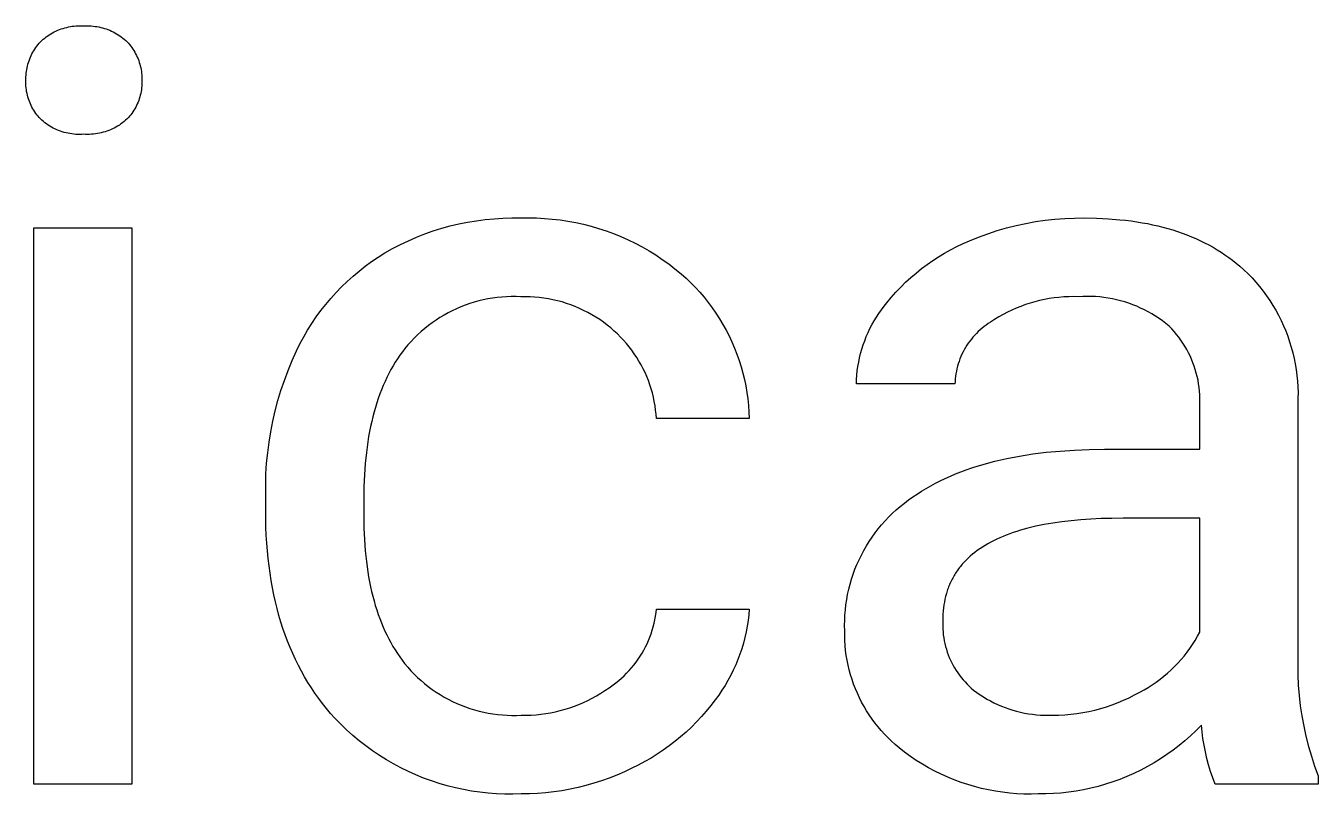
# Model space of a CAD drawing. Header units: millimetres. Extents: x -1480 to 5249, y -840 to 3860.
# Drawn here: x 3122.6 to 3188.9, y -545.5 to -506.1 of the extents above; entities that cross this region are included whole.
import ezdxf

# ---------------------------------------------------------------- set-up
doc = ezdxf.new("R2010")
doc.units = ezdxf.units.MM
doc.header["$MEASUREMENT"] = 0
doc.layers.add('Domyslna', color=7, linetype='Continuous', true_color=0x000000)

msp = doc.modelspace()

# ---------------------------------------------------------------- linework, layer by layer
at = {"layer": 'Domyslna'}
for p, q in [((3123.555, -506.68), (3123.632, -506.621)), ((3123.632, -506.621), (3123.711, -506.564)), ((3123.711, -506.564), (3123.792, -506.51)), ((3123.792, -506.51), (3123.875, -506.459)), ((3123.875, -506.459), (3123.96, -506.41)), ((3123.96, -506.41), (3124.046, -506.364)), ((3124.046, -506.364), (3124.133, -506.322)), ((3124.133, -506.322), (3124.222, -506.282)), ((3124.222, -506.282), (3124.312, -506.246)), ((3124.312, -506.246), (3124.404, -506.212)), ((3124.404, -506.212), (3124.496, -506.182)), ((3124.496, -506.182), (3124.59, -506.154)), ((3124.59, -506.154), (3124.684, -506.13)), ((3124.684, -506.13), (3124.779, -506.11)), ((3124.779, -506.11), (3124.875, -506.092)), ((3124.875, -506.092), (3124.971, -506.078)), ((3124.971, -506.078), (3125.068, -506.067)), ((3125.068, -506.067), (3125.165, -506.059)), ((3125.165, -506.059), (3125.262, -506.054)), ((3125.262, -506.054), (3125.36, -506.053)), ((3125.36, -506.053), (3125.457, -506.055)), ((3125.457, -506.055), (3125.554, -506.061)), ((3125.554, -506.061), (3125.652, -506.056)), ((3125.652, -506.056), (3125.749, -506.054)), ((3125.749, -506.054), (3125.847, -506.055)), ((3125.847, -506.055), (3125.945, -506.06)), ((3125.945, -506.06), (3126.042, -506.067)), ((3126.042, -506.067), (3126.14, -506.079)), ((3126.14, -506.079), (3126.236, -506.093)), ((3126.236, -506.093), (3126.332, -506.111)), ((3126.332, -506.111), (3126.428, -506.131)), ((3126.428, -506.131), (3126.523, -506.156)), ((3126.523, -506.156), (3126.617, -506.183)), ((3126.617, -506.183), (3126.71, -506.213)), ((3126.71, -506.213), (3126.801, -506.247)), ((3126.801, -506.247), (3126.892, -506.283)), ((3126.892, -506.283), (3126.981, -506.323)), ((3126.981, -506.323), (3127.07, -506.365)), ((3127.07, -506.365), (3127.156, -506.411)), ((3127.156, -506.411), (3127.241, -506.459)), ((3127.241, -506.459), (3127.324, -506.511)), ((3127.324, -506.511), (3127.406, -506.565)), ((3127.406, -506.565), (3127.485, -506.621)), ((3127.485, -506.621), (3127.563, -506.681)), ((3122.996, -507.329), (3123.046, -507.248)), ((3123.046, -507.248), (3123.099, -507.17)), ((3123.099, -507.17), (3123.155, -507.093)), ((3123.155, -507.093), (3123.213, -507.018)), ((3123.213, -507.018), (3123.274, -506.945)), ((3123.274, -506.945), (3123.337, -506.874)), ((3123.337, -506.874), (3123.407, -506.807)), ((3123.407, -506.807), (3123.48, -506.742)), ((3123.48, -506.742), (3123.555, -506.68)), ((3127.563, -506.681), (3127.639, -506.743)), ((3127.639, -506.743), (3127.712, -506.807)), ((3127.712, -506.807), (3127.784, -506.874)), ((3127.784, -506.874), (3127.847, -506.945)), ((3127.847, -506.945), (3127.909, -507.017)), ((3127.909, -507.017), (3127.968, -507.092)), ((3127.968, -507.092), (3128.024, -507.168)), ((3128.024, -507.168), (3128.078, -507.247)), ((3128.078, -507.247), (3128.129, -507.327)), ((3122.695, -508.023), (3122.722, -507.932)), ((3122.722, -507.932), (3122.752, -507.842)), ((3122.752, -507.842), (3122.786, -507.754)), ((3122.786, -507.754), (3122.822, -507.666)), ((3122.822, -507.666), (3122.861, -507.58)), ((3122.861, -507.58), (3122.903, -507.494)), ((3122.903, -507.494), (3122.948, -507.411)), ((3122.948, -507.411), (3122.996, -507.329)), ((3128.129, -507.327), (3128.178, -507.409)), ((3128.178, -507.409), (3128.223, -507.492)), ((3128.223, -507.492), (3128.266, -507.577)), ((3128.266, -507.577), (3128.306, -507.664)), ((3128.306, -507.664), (3128.343, -507.751)), ((3128.343, -507.751), (3128.377, -507.84)), ((3128.377, -507.84), (3128.408, -507.93)), ((3128.408, -507.93), (3128.435, -508.021)), ((3122.59, -508.678), (3122.596, -508.583)), ((3122.596, -508.583), (3122.604, -508.488)), ((3122.604, -508.488), (3122.616, -508.394)), ((3122.616, -508.394), (3122.631, -508.301)), ((3122.631, -508.301), (3122.649, -508.207)), ((3122.649, -508.207), (3122.671, -508.115)), ((3122.671, -508.115), (3122.695, -508.023)), ((3128.435, -508.021), (3128.46, -508.113)), ((3128.46, -508.113), (3128.482, -508.206)), ((3128.482, -508.206), (3128.5, -508.299)), ((3128.5, -508.299), (3128.515, -508.393)), ((3128.515, -508.393), (3128.528, -508.487)), ((3128.528, -508.487), (3128.536, -508.582)), ((3128.536, -508.582), (3128.542, -508.677)), ((3122.588, -508.773), (3122.59, -508.678)), ((3122.589, -508.867), (3122.588, -508.773)), ((3122.588, -508.961), (3122.589, -508.867)), ((3122.59, -509.055), (3122.588, -508.961)), ((3122.595, -509.149), (3122.59, -509.055)), ((3122.603, -509.242), (3122.595, -509.149)), ((3122.615, -509.335), (3122.603, -509.242)), ((3128.529, -509.243), (3128.517, -509.337)), ((3128.537, -509.15), (3128.529, -509.243)), ((3128.543, -509.056), (3128.537, -509.15)), ((3128.542, -508.677), (3128.545, -508.772)), ((3128.545, -508.961), (3128.543, -509.056)), ((3128.545, -508.772), (3128.544, -508.867)), ((3128.544, -508.867), (3128.545, -508.961)), ((3122.629, -509.428), (3122.615, -509.335)), ((3122.647, -509.52), (3122.629, -509.428)), ((3122.668, -509.612), (3122.647, -509.52)), ((3122.693, -509.702), (3122.668, -509.612)), ((3122.72, -509.792), (3122.693, -509.702)), ((3122.75, -509.881), (3122.72, -509.792)), ((3122.784, -509.969), (3122.75, -509.881)), ((3128.379, -509.883), (3128.345, -509.971)), ((3128.41, -509.794), (3128.379, -509.883)), ((3128.438, -509.704), (3128.41, -509.794)), ((3128.462, -509.613), (3128.438, -509.704)), ((3128.484, -509.522), (3128.462, -509.613)), ((3128.502, -509.429), (3128.484, -509.522)), ((3128.517, -509.337), (3128.502, -509.429)), ((3122.82, -510.055), (3122.784, -509.969)), ((3122.859, -510.14), (3122.82, -510.055)), ((3122.902, -510.224), (3122.859, -510.14)), ((3122.947, -510.307), (3122.902, -510.224)), ((3122.994, -510.387), (3122.947, -510.307)), ((3123.045, -510.466), (3122.994, -510.387)), ((3123.098, -510.544), (3123.045, -510.466)), ((3123.154, -510.619), (3123.098, -510.544)), ((3128.025, -510.545), (3127.969, -510.62)), ((3128.079, -510.468), (3128.025, -510.545)), ((3128.131, -510.389), (3128.079, -510.468)), ((3128.179, -510.309), (3128.131, -510.389)), ((3128.225, -510.226), (3128.179, -510.309)), ((3128.268, -510.143), (3128.225, -510.226)), ((3128.308, -510.057), (3128.268, -510.143)), ((3128.345, -509.971), (3128.308, -510.057)), ((3123.213, -510.692), (3123.154, -510.619)), ((3123.274, -510.764), (3123.213, -510.692)), ((3123.337, -510.833), (3123.274, -510.764)), ((3123.412, -510.901), (3123.337, -510.833)), ((3123.488, -510.966), (3123.412, -510.901)), ((3123.568, -511.029), (3123.488, -510.966)), ((3123.649, -511.088), (3123.568, -511.029)), ((3123.732, -511.145), (3123.649, -511.088)), ((3123.817, -511.199), (3123.732, -511.145)), ((3123.904, -511.25), (3123.817, -511.199)), ((3123.993, -511.298), (3123.904, -511.25)), ((3127.212, -511.25), (3127.122, -511.297)), ((3127.299, -511.199), (3127.212, -511.25)), ((3127.385, -511.145), (3127.299, -511.199)), ((3127.469, -511.088), (3127.385, -511.145)), ((3127.551, -511.028), (3127.469, -511.088)), ((3127.631, -510.966), (3127.551, -511.028)), ((3127.708, -510.901), (3127.631, -510.966)), ((3127.784, -510.833), (3127.708, -510.901)), ((3127.848, -510.764), (3127.784, -510.833)), ((3127.909, -510.693), (3127.848, -510.764)), ((3127.969, -510.62), (3127.909, -510.693)), ((3124.083, -511.343), (3123.993, -511.298)), ((3124.175, -511.385), (3124.083, -511.343)), ((3124.268, -511.424), (3124.175, -511.385)), ((3124.363, -511.459), (3124.268, -511.424)), ((3124.459, -511.491), (3124.363, -511.459)), ((3124.555, -511.52), (3124.459, -511.491)), ((3124.653, -511.545), (3124.555, -511.52)), ((3124.751, -511.567), (3124.653, -511.545)), ((3124.85, -511.585), (3124.751, -511.567)), ((3124.95, -511.601), (3124.85, -511.585)), ((3125.05, -511.612), (3124.95, -511.601)), ((3125.151, -511.621), (3125.05, -511.612)), ((3125.252, -511.625), (3125.151, -511.621)), ((3125.353, -511.627), (3125.252, -511.625)), ((3125.453, -511.624), (3125.353, -511.627)), ((3125.554, -511.619), (3125.453, -511.624)), ((3125.655, -511.624), (3125.554, -511.619)), ((3125.757, -511.626), (3125.655, -511.624)), ((3125.858, -511.625), (3125.757, -511.626)), ((3125.959, -511.62), (3125.858, -511.625)), ((3126.06, -511.612), (3125.959, -511.62)), ((3126.161, -511.6), (3126.06, -511.612)), ((3126.261, -511.585), (3126.161, -511.6)), ((3126.36, -511.566), (3126.261, -511.585)), ((3126.459, -511.544), (3126.36, -511.566)), ((3126.557, -511.518), (3126.459, -511.544)), ((3126.654, -511.49), (3126.557, -511.518)), ((3126.751, -511.458), (3126.654, -511.49)), ((3126.845, -511.422), (3126.751, -511.458)), ((3126.939, -511.384), (3126.845, -511.422)), ((3127.032, -511.342), (3126.939, -511.384)), ((3127.122, -511.297), (3127.032, -511.342)), ((3147.07, -515.922), (3147.526, -515.909)), ((3147.526, -515.909), (3147.982, -515.913)), ((3147.982, -515.913), (3148.387, -515.906)), ((3148.387, -515.906), (3148.792, -515.912)), ((3148.792, -515.912), (3149.197, -515.932)), ((3175.894, -515.936), (3176.398, -515.916)), ((3176.398, -515.916), (3176.902, -515.913)), ((3176.902, -515.913), (3177.529, -515.923)), ((3122.998, -544.964), (3122.998, -516.418)), ((3122.998, -516.418), (3128.033, -516.418)), ((3128.033, -516.418), (3128.033, -544.964)), ((3143.064, -516.732), (3143.494, -516.581)), ((3143.494, -516.581), (3143.929, -516.444)), ((3143.929, -516.444), (3144.369, -516.323)), ((3144.369, -516.323), (3144.812, -516.217)), ((3144.812, -516.217), (3145.259, -516.127)), ((3145.259, -516.127), (3145.709, -516.052)), ((3145.709, -516.052), (3146.161, -515.993)), ((3146.161, -515.993), (3146.615, -515.949)), ((3146.615, -515.949), (3147.07, -515.922)), ((3149.197, -515.932), (3149.601, -515.966)), ((3149.601, -515.966), (3150.003, -516.013)), ((3150.003, -516.013), (3150.404, -516.073)), ((3150.404, -516.073), (3150.802, -516.147)), ((3150.802, -516.147), (3151.198, -516.235)), ((3151.198, -516.235), (3151.59, -516.335)), ((3151.59, -516.335), (3151.979, -516.449)), ((3151.979, -516.449), (3152.364, -516.576)), ((3152.364, -516.576), (3152.744, -516.715)), ((3171.952, -516.72), (3172.431, -516.563)), ((3172.431, -516.563), (3172.915, -516.422)), ((3172.915, -516.422), (3173.403, -516.298)), ((3173.403, -516.298), (3173.896, -516.191)), ((3173.896, -516.191), (3174.392, -516.102)), ((3174.392, -516.102), (3174.891, -516.029)), ((3174.891, -516.029), (3175.392, -515.974)), ((3175.392, -515.974), (3175.894, -515.936)), ((3177.529, -515.923), (3178.139, -515.952)), ((3178.139, -515.952), (3178.732, -516)), ((3178.732, -516), (3179.022, -516.031)), ((3179.022, -516.031), (3179.308, -516.067)), ((3179.308, -516.067), (3179.59, -516.108)), ((3179.59, -516.108), (3179.867, -516.154)), ((3179.867, -516.154), (3180.139, -516.204)), ((3180.139, -516.204), (3180.408, -516.26)), ((3180.408, -516.26), (3180.672, -516.32)), ((3180.672, -516.32), (3180.932, -516.385)), ((3180.932, -516.385), (3181.188, -516.455)), ((3181.188, -516.455), (3181.439, -516.529)), ((3181.439, -516.529), (3181.686, -516.609)), ((3141.808, -517.273), (3142.22, -517.078)), ((3142.22, -517.078), (3142.639, -516.898)), ((3142.639, -516.898), (3143.064, -516.732)), ((3152.744, -516.715), (3153.12, -516.868)), ((3153.12, -516.868), (3153.49, -517.032)), ((3153.49, -517.032), (3153.855, -517.21)), ((3153.855, -517.21), (3154.213, -517.399)), ((3170.361, -517.378), (3170.684, -517.225)), ((3170.684, -517.225), (3171.012, -517.083)), ((3171.012, -517.083), (3171.479, -516.893)), ((3171.479, -516.893), (3171.952, -516.72)), ((3181.686, -516.609), (3181.928, -516.693)), ((3181.928, -516.693), (3182.167, -516.782)), ((3182.167, -516.782), (3182.401, -516.876)), ((3182.401, -516.876), (3182.631, -516.975)), ((3182.631, -516.975), (3182.856, -517.078)), ((3182.856, -517.078), (3183.077, -517.187)), ((3183.077, -517.187), (3183.294, -517.3)), ((3140.664, -517.921), (3141.005, -517.705)), ((3141.005, -517.705), (3141.403, -517.482)), ((3141.403, -517.482), (3141.808, -517.273)), ((3154.213, -517.399), (3154.565, -517.6)), ((3154.565, -517.6), (3154.909, -517.813)), ((3154.909, -517.813), (3155.247, -518.037)), ((3169.125, -518.095), (3169.425, -517.9)), ((3169.425, -517.9), (3169.731, -517.715)), ((3169.731, -517.715), (3170.043, -517.541)), ((3170.043, -517.541), (3170.361, -517.378)), ((3183.294, -517.3), (3183.506, -517.418)), ((3183.506, -517.418), (3183.715, -517.54)), ((3183.715, -517.54), (3183.919, -517.668)), ((3183.919, -517.668), (3184.118, -517.8)), ((3184.118, -517.8), (3184.313, -517.938)), ((3139.686, -518.636), (3140.004, -518.387)), ((3140.004, -518.387), (3140.33, -518.148)), ((3140.33, -518.148), (3140.664, -517.921)), ((3155.247, -518.037), (3155.576, -518.273)), ((3155.576, -518.273), (3155.898, -518.52)), ((3155.898, -518.52), (3156.211, -518.777)), ((3168.268, -518.737), (3168.546, -518.513)), ((3168.546, -518.513), (3168.832, -518.299)), ((3168.832, -518.299), (3169.125, -518.095)), ((3184.313, -517.938), (3184.504, -518.08)), ((3184.504, -518.08), (3184.691, -518.226)), ((3184.691, -518.226), (3184.874, -518.378)), ((3184.874, -518.378), (3185.092, -518.576)), ((3138.788, -519.448), (3139.078, -519.167)), ((3139.078, -519.167), (3139.378, -518.897)), ((3139.378, -518.897), (3139.686, -518.636)), ((3156.211, -518.777), (3156.464, -519.002)), ((3156.464, -519.002), (3156.709, -519.236)), ((3156.709, -519.236), (3156.945, -519.477)), ((3167.479, -519.463), (3167.734, -519.212)), ((3167.734, -519.212), (3167.997, -518.97)), ((3167.997, -518.97), (3168.268, -518.737)), ((3185.092, -518.576), (3185.304, -518.781)), ((3185.304, -518.781), (3185.508, -518.992)), ((3185.508, -518.992), (3185.706, -519.211)), ((3185.706, -519.211), (3185.896, -519.436)), ((3138.237, -520.039), (3138.507, -519.739)), ((3138.507, -519.739), (3138.788, -519.448)), ((3156.945, -519.477), (3157.174, -519.727)), ((3157.174, -519.727), (3157.394, -519.984)), ((3166.996, -519.99), (3167.233, -519.722)), ((3167.233, -519.722), (3167.479, -519.463)), ((3185.896, -519.436), (3186.078, -519.668)), ((3186.078, -519.668), (3186.252, -519.905)), ((3137.728, -520.666), (3137.977, -520.348)), ((3137.977, -520.348), (3138.237, -520.039)), ((3144.912, -520.474), (3144.69, -520.569)), ((3145.137, -520.387), (3144.912, -520.474)), ((3145.365, -520.307), (3145.137, -520.387)), ((3145.595, -520.235), (3145.365, -520.307)), ((3145.828, -520.171), (3145.595, -520.235)), ((3146.063, -520.115), (3145.828, -520.171)), ((3146.299, -520.067), (3146.063, -520.115)), ((3146.537, -520.026), (3146.299, -520.067)), ((3146.777, -519.994), (3146.537, -520.026)), ((3147.017, -519.97), (3146.777, -519.994)), ((3147.258, -519.954), (3147.017, -519.97)), ((3147.499, -519.946), (3147.258, -519.954)), ((3147.74, -519.947), (3147.499, -519.946)), ((3147.982, -519.955), (3147.74, -519.947)), ((3148.22, -519.952), (3147.982, -519.955)), ((3148.458, -519.958), (3148.22, -519.952)), ((3148.696, -519.972), (3148.458, -519.958)), ((3148.933, -519.993), (3148.696, -519.972)), ((3149.169, -520.024), (3148.933, -519.993)), ((3149.404, -520.062), (3149.169, -520.024)), ((3149.638, -520.108), (3149.404, -520.062)), ((3149.87, -520.163), (3149.638, -520.108)), ((3150.1, -520.225), (3149.87, -520.163)), ((3150.327, -520.295), (3150.1, -520.225)), ((3150.552, -520.373), (3150.327, -520.295)), ((3150.774, -520.459), (3150.552, -520.373)), ((3150.993, -520.553), (3150.774, -520.459)), ((3151.209, -520.654), (3150.993, -520.553)), ((3157.394, -519.984), (3157.606, -520.248)), ((3157.606, -520.248), (3157.808, -520.52)), ((3157.808, -520.52), (3158.001, -520.798)), ((3166.489, -520.622), (3166.625, -520.441)), ((3166.625, -520.441), (3166.768, -520.265)), ((3166.768, -520.265), (3166.996, -519.99)), ((3173.411, -520.542), (3173.181, -520.644)), ((3173.644, -520.448), (3173.411, -520.542)), ((3173.881, -520.362), (3173.644, -520.448)), ((3174.12, -520.284), (3173.881, -520.362)), ((3174.362, -520.214), (3174.12, -520.284)), ((3174.606, -520.152), (3174.362, -520.214)), ((3174.852, -520.099), (3174.606, -520.152)), ((3175.099, -520.053), (3174.852, -520.099)), ((3175.348, -520.016), (3175.099, -520.053)), ((3175.598, -519.987), (3175.348, -520.016)), ((3175.849, -519.966), (3175.598, -519.987)), ((3176.1, -519.954), (3175.849, -519.966)), ((3176.352, -519.95), (3176.1, -519.954)), ((3176.603, -519.955), (3176.352, -519.95)), ((3176.821, -519.943), (3176.603, -519.955)), ((3177.039, -519.938), (3176.821, -519.943)), ((3177.257, -519.94), (3177.039, -519.938)), ((3177.475, -519.95), (3177.257, -519.94)), ((3177.693, -519.967), (3177.475, -519.95)), ((3177.909, -519.992), (3177.693, -519.967)), ((3178.125, -520.024), (3177.909, -519.992)), ((3178.34, -520.063), (3178.125, -520.024)), ((3178.553, -520.109), (3178.34, -520.063)), ((3178.764, -520.163), (3178.553, -520.109)), ((3178.974, -520.223), (3178.764, -520.163)), ((3179.181, -520.291), (3178.974, -520.223)), ((3179.386, -520.365), (3179.181, -520.291)), ((3179.589, -520.447), (3179.386, -520.365)), ((3179.788, -520.535), (3179.589, -520.447)), ((3179.984, -520.63), (3179.788, -520.535)), ((3186.252, -519.905), (3186.419, -520.148)), ((3186.419, -520.148), (3186.577, -520.397)), ((3186.577, -520.397), (3186.727, -520.65)), ((3137.263, -521.327), (3137.49, -520.993)), ((3137.49, -520.993), (3137.728, -520.666)), ((3143.635, -521.153), (3143.437, -521.291)), ((3143.838, -521.022), (3143.635, -521.153)), ((3144.045, -520.898), (3143.838, -521.022)), ((3144.256, -520.781), (3144.045, -520.898)), ((3144.471, -520.672), (3144.256, -520.781)), ((3144.69, -520.569), (3144.471, -520.672)), ((3151.421, -520.762), (3151.209, -520.654)), ((3151.629, -520.878), (3151.421, -520.762)), ((3151.834, -521), (3151.629, -520.878)), ((3152.033, -521.13), (3151.834, -521)), ((3152.228, -521.267), (3152.033, -521.13)), ((3158.001, -520.798), (3158.185, -521.082)), ((3158.185, -521.082), (3158.359, -521.372)), ((3166.006, -521.389), (3166.117, -521.192)), ((3166.117, -521.192), (3166.234, -520.998)), ((3166.234, -520.998), (3166.358, -520.808)), ((3166.358, -520.808), (3166.489, -520.622)), ((3172.297, -521.125), (3172.087, -521.263)), ((3172.512, -520.994), (3172.297, -521.125)), ((3172.731, -520.87), (3172.512, -520.994)), ((3172.954, -520.753), (3172.731, -520.87)), ((3173.181, -520.644), (3172.954, -520.753)), ((3180.177, -520.731), (3179.984, -520.63)), ((3180.367, -520.839), (3180.177, -520.731)), ((3180.553, -520.953), (3180.367, -520.839)), ((3180.735, -521.074), (3180.553, -520.953)), ((3180.912, -521.2), (3180.735, -521.074)), ((3181.086, -521.333), (3180.912, -521.2)), ((3186.727, -520.65), (3186.868, -520.909)), ((3186.868, -520.909), (3187, -521.172)), ((3187, -521.172), (3187.123, -521.44)), ((3136.845, -522.018), (3137.048, -521.669)), ((3137.048, -521.669), (3137.263, -521.327)), ((3142.871, -521.743), (3142.693, -521.906)), ((3143.055, -521.586), (3142.871, -521.743)), ((3143.243, -521.435), (3143.055, -521.586)), ((3143.437, -521.291), (3143.243, -521.435)), ((3152.419, -521.41), (3152.228, -521.267)), ((3152.604, -521.559), (3152.419, -521.41)), ((3152.784, -521.715), (3152.604, -521.559)), ((3152.947, -521.867), (3152.784, -521.715)), ((3153.105, -522.024), (3152.947, -521.867)), ((3158.359, -521.372), (3158.523, -521.668)), ((3158.523, -521.668), (3158.678, -521.969)), ((3165.714, -522.004), (3165.805, -521.796)), ((3165.805, -521.796), (3165.902, -521.591)), ((3165.902, -521.591), (3166.006, -521.389)), ((3171.368, -521.834), (3171.277, -521.929)), ((3171.462, -521.742), (3171.368, -521.834)), ((3171.559, -521.653), (3171.462, -521.742)), ((3171.659, -521.568), (3171.559, -521.653)), ((3171.762, -521.487), (3171.659, -521.568)), ((3171.868, -521.408), (3171.762, -521.487)), ((3171.976, -521.334), (3171.868, -521.408)), ((3172.087, -521.263), (3171.976, -521.334)), ((3181.254, -521.471), (3181.086, -521.333)), ((3181.385, -521.605), (3181.254, -521.471)), ((3181.51, -521.744), (3181.385, -521.605)), ((3181.631, -521.888), (3181.51, -521.744)), ((3181.747, -522.035), (3181.631, -521.888)), ((3187.123, -521.44), (3187.238, -521.711)), ((3187.238, -521.711), (3187.343, -521.986)), ((3136.475, -522.736), (3136.654, -522.374)), ((3136.654, -522.374), (3136.845, -522.018)), ((3142.194, -522.43), (3142.039, -522.615)), ((3142.354, -522.25), (3142.194, -522.43)), ((3142.521, -522.075), (3142.354, -522.25)), ((3142.693, -521.906), (3142.521, -522.075)), ((3153.258, -522.186), (3153.105, -522.024)), ((3153.405, -522.353), (3153.258, -522.186)), ((3153.546, -522.525), (3153.405, -522.353)), ((3153.681, -522.702), (3153.546, -522.525)), ((3158.678, -521.969), (3158.822, -522.275)), ((3158.822, -522.275), (3158.955, -522.586)), ((3165.486, -522.644), (3165.555, -522.428)), ((3165.555, -522.428), (3165.631, -522.215)), ((3165.631, -522.215), (3165.714, -522.004)), ((3170.875, -522.447), (3170.806, -522.559)), ((3170.948, -522.338), (3170.875, -522.447)), ((3171.025, -522.231), (3170.948, -522.338)), ((3171.106, -522.128), (3171.025, -522.231)), ((3171.19, -522.027), (3171.106, -522.128)), ((3171.277, -521.929), (3171.19, -522.027)), ((3181.857, -522.186), (3181.747, -522.035)), ((3181.963, -522.342), (3181.857, -522.186)), ((3182.062, -522.5), (3181.963, -522.342)), ((3182.156, -522.662), (3182.062, -522.5)), ((3187.343, -521.986), (3187.439, -522.265)), ((3187.439, -522.265), (3187.525, -522.546)), ((3187.525, -522.546), (3187.602, -522.831)), ((3136.251, -523.233), (3136.475, -522.736)), ((3141.662, -523.135), (3141.545, -523.318)), ((3141.784, -522.957), (3141.662, -523.135)), ((3141.909, -522.784), (3141.784, -522.957)), ((3142.039, -522.615), (3141.909, -522.784)), ((3153.81, -522.883), (3153.681, -522.702)), ((3153.933, -523.069), (3153.81, -522.883)), ((3154.049, -523.258), (3153.933, -523.069)), ((3158.955, -522.586), (3159.078, -522.902)), ((3159.078, -522.902), (3159.191, -523.221)), ((3165.324, -523.305), (3165.371, -523.083)), ((3165.371, -523.083), (3165.425, -522.863)), ((3165.425, -522.863), (3165.486, -522.644)), ((3170.518, -523.148), (3170.473, -523.272)), ((3170.568, -523.027), (3170.518, -523.148)), ((3170.621, -522.907), (3170.568, -523.027)), ((3170.679, -522.789), (3170.621, -522.907)), ((3170.74, -522.672), (3170.679, -522.789)), ((3170.806, -522.559), (3170.74, -522.672)), ((3182.245, -522.828), (3182.156, -522.662)), ((3182.327, -522.996), (3182.245, -522.828)), ((3182.404, -523.167), (3182.327, -522.996)), ((3182.475, -523.34), (3182.404, -523.167)), ((3187.602, -522.831), (3187.669, -523.117)), ((3187.669, -523.117), (3187.727, -523.406)), ((3135.853, -524.249), (3136.043, -523.738)), ((3136.043, -523.738), (3136.251, -523.233)), ((3141.322, -523.697), (3141.217, -523.893)), ((3141.432, -523.505), (3141.322, -523.697)), ((3141.545, -523.318), (3141.432, -523.505)), ((3154.159, -523.452), (3154.049, -523.258)), ((3154.262, -523.649), (3154.159, -523.452)), ((3154.359, -523.849), (3154.262, -523.649)), ((3154.448, -524.053), (3154.359, -523.849)), ((3159.191, -523.221), (3159.293, -523.544)), ((3159.293, -523.544), (3159.384, -523.87)), ((3159.384, -523.87), (3159.463, -524.199)), ((3165.23, -523.978), (3165.253, -523.753)), ((3165.253, -523.753), (3165.285, -523.528)), ((3165.285, -523.528), (3165.324, -523.305)), ((3170.336, -523.779), (3170.313, -523.908)), ((3170.364, -523.65), (3170.336, -523.779)), ((3170.396, -523.523), (3170.364, -523.65)), ((3170.433, -523.397), (3170.396, -523.523)), ((3170.473, -523.272), (3170.433, -523.397)), ((3182.539, -523.516), (3182.475, -523.34)), ((3182.598, -523.694), (3182.539, -523.516)), ((3182.65, -523.874), (3182.598, -523.694)), ((3182.696, -524.056), (3182.65, -523.874)), ((3187.727, -523.406), (3187.775, -523.697)), ((3187.775, -523.697), (3187.813, -523.989)), ((3135.679, -524.765), (3135.853, -524.249)), ((3140.927, -524.51), (3140.839, -524.725)), ((3141.02, -524.3), (3140.927, -524.51)), ((3141.117, -524.094), (3141.02, -524.3)), ((3141.217, -523.893), (3141.117, -524.094)), ((3154.531, -524.26), (3154.448, -524.053)), ((3154.606, -524.469), (3154.531, -524.26)), ((3154.675, -524.681), (3154.606, -524.469)), ((3159.463, -524.199), (3159.532, -524.53)), ((3159.532, -524.53), (3159.59, -524.864)), ((3165.205, -524.431), (3165.213, -524.204)), ((3170.264, -524.431), (3165.205, -524.431)), ((3165.213, -524.204), (3165.23, -523.978)), ((3170.27, -524.3), (3170.264, -524.431)), ((3170.28, -524.169), (3170.27, -524.3)), ((3170.294, -524.038), (3170.28, -524.169)), ((3170.313, -523.908), (3170.294, -524.038)), ((3182.736, -524.239), (3182.696, -524.056)), ((3182.769, -524.424), (3182.736, -524.239)), ((3182.796, -524.609), (3182.769, -524.424)), ((3187.813, -523.989), (3187.842, -524.282)), ((3187.842, -524.282), (3187.86, -524.576)), ((3135.522, -525.288), (3135.679, -524.765)), ((3140.674, -525.169), (3140.598, -525.398)), ((3140.754, -524.945), (3140.674, -525.169)), ((3140.839, -524.725), (3140.754, -524.945)), ((3154.736, -524.895), (3154.675, -524.681)), ((3154.789, -525.111), (3154.736, -524.895)), ((3154.836, -525.329), (3154.789, -525.111)), ((3159.59, -524.864), (3159.636, -525.199)), ((3159.636, -525.199), (3159.671, -525.535)), ((3182.816, -524.795), (3182.796, -524.609)), ((3182.83, -524.982), (3182.816, -524.795)), ((3182.837, -525.169), (3182.83, -524.982)), ((3182.838, -525.357), (3182.837, -525.169)), ((3187.86, -524.576), (3187.869, -524.871)), ((3187.869, -524.871), (3187.867, -525.165)), ((3187.867, -525.165), (3187.867, -538.294)), ((3135.259, -526.346), (3135.382, -525.815)), ((3135.382, -525.815), (3135.522, -525.288)), ((3140.525, -525.632), (3140.457, -525.87)), ((3140.598, -525.398), (3140.525, -525.632)), ((3154.875, -525.548), (3154.836, -525.329)), ((3154.906, -525.768), (3154.875, -525.548)), ((3154.93, -525.989), (3154.906, -525.768)), ((3159.671, -525.535), (3159.695, -525.873)), ((3182.832, -525.544), (3182.838, -525.357)), ((3182.832, -527.786), (3182.832, -525.544)), ((3135.154, -526.882), (3135.259, -526.346)), ((3140.334, -526.36), (3140.278, -526.612)), ((3140.394, -526.113), (3140.334, -526.36)), ((3140.457, -525.87), (3140.394, -526.113)), ((3154.946, -526.211), (3154.93, -525.989)), ((3159.707, -526.211), (3154.946, -526.211)), ((3159.695, -525.873), (3159.707, -526.211)), ((3135.067, -527.42), (3135.154, -526.882)), ((3140.179, -527.13), (3140.136, -527.397)), ((3140.227, -526.869), (3140.179, -527.13)), ((3140.278, -526.612), (3140.227, -526.869)), ((3134.997, -527.961), (3135.067, -527.42)), ((3140.136, -527.397), (3140.062, -527.943)), ((3175.659, -527.872), (3176.395, -527.824)), ((3176.395, -527.824), (3177.154, -527.796)), ((3177.154, -527.796), (3177.936, -527.786)), ((3177.936, -527.786), (3182.832, -527.786)), ((3134.91, -529.048), (3134.945, -528.504)), ((3134.945, -528.504), (3134.997, -527.961)), ((3140.004, -528.507), (3139.963, -529.09)), ((3140.062, -527.943), (3140.004, -528.507)), ((3171.704, -528.56), (3172.003, -528.476)), ((3172.003, -528.476), (3172.308, -528.397)), ((3172.308, -528.397), (3172.618, -528.323)), ((3172.618, -528.323), (3172.934, -528.254)), ((3172.934, -528.254), (3173.581, -528.13)), ((3173.581, -528.13), (3174.252, -528.025)), ((3174.252, -528.025), (3174.944, -527.939)), ((3174.944, -527.939), (3175.659, -527.872)), ((3134.894, -529.593), (3134.91, -529.048)), ((3139.963, -529.09), (3139.939, -529.692)), ((3169.767, -529.279), (3170.027, -529.162)), ((3170.027, -529.162), (3170.293, -529.049)), ((3170.293, -529.049), (3170.564, -528.942)), ((3170.564, -528.942), (3170.841, -528.839)), ((3170.841, -528.839), (3171.123, -528.741)), ((3171.123, -528.741), (3171.411, -528.648)), ((3171.411, -528.648), (3171.704, -528.56)), ((3134.895, -530.139), (3134.894, -529.593)), ((3139.939, -529.692), (3139.93, -530.312)), ((3168.55, -529.935), (3168.783, -529.794)), ((3168.783, -529.794), (3169.02, -529.658)), ((3169.02, -529.658), (3169.264, -529.527)), ((3169.264, -529.527), (3169.513, -529.4)), ((3169.513, -529.4), (3169.767, -529.279)), ((3134.895, -530.956), (3134.895, -530.139)), ((3139.93, -530.312), (3139.93, -531.228)), ((3167.667, -530.545), (3167.882, -530.385)), ((3167.882, -530.385), (3168.102, -530.231)), ((3168.102, -530.231), (3168.323, -530.081)), ((3168.323, -530.081), (3168.55, -529.935)), ((3134.909, -531.787), (3134.895, -530.956)), ((3166.866, -531.257), (3167.057, -531.069)), ((3167.057, -531.069), (3167.254, -530.888)), ((3167.254, -530.888), (3167.458, -530.713)), ((3167.458, -530.713), (3167.667, -530.545)), ((3134.926, -532.195), (3134.909, -531.787)), ((3139.93, -531.228), (3139.938, -531.832)), ((3139.938, -531.832), (3139.963, -532.418)), ((3166.332, -531.859), (3166.503, -531.653)), ((3166.503, -531.653), (3166.681, -531.452)), ((3166.681, -531.452), (3166.866, -531.257)), ((3174.011, -531.834), (3173.814, -531.887)), ((3174.417, -531.737), (3174.011, -531.834)), ((3174.842, -531.65), (3174.417, -531.737)), ((3175.284, -531.573), (3174.842, -531.65)), ((3175.745, -531.507), (3175.284, -531.573)), ((3176.224, -531.451), (3175.745, -531.507)), ((3176.72, -531.405), (3176.224, -531.451)), ((3177.235, -531.369), (3176.72, -531.405)), ((3177.768, -531.343), (3177.235, -531.369)), ((3178.319, -531.328), (3177.768, -531.343)), ((3178.888, -531.323), (3178.319, -531.328)), ((3182.832, -531.323), (3178.888, -531.323)), ((3182.832, -537.165), (3182.832, -531.323)), ((3134.951, -532.597), (3134.926, -532.195)), ((3139.963, -532.418), (3140.004, -532.987)), ((3165.862, -532.512), (3166.011, -532.289)), ((3166.011, -532.289), (3166.168, -532.072)), ((3166.168, -532.072), (3166.332, -531.859)), ((3172.249, -532.474), (3172.098, -532.552)), ((3172.405, -532.398), (3172.249, -532.474)), ((3172.565, -532.325), (3172.405, -532.398)), ((3172.73, -532.255), (3172.565, -532.325)), ((3172.9, -532.187), (3172.73, -532.255)), ((3173.074, -532.122), (3172.9, -532.187)), ((3173.252, -532.059), (3173.074, -532.122)), ((3173.435, -531.999), (3173.252, -532.059)), ((3173.622, -531.942), (3173.435, -531.999)), ((3173.814, -531.887), (3173.622, -531.942)), ((3134.982, -532.993), (3134.951, -532.597)), ((3135.02, -533.384), (3134.982, -532.993)), ((3140.004, -532.987), (3140.061, -533.538)), ((3165.461, -533.21), (3165.587, -532.973)), ((3165.587, -532.973), (3165.721, -532.74)), ((3165.721, -532.74), (3165.862, -532.512)), ((3171.285, -533.073), (3171.165, -533.169)), ((3171.409, -532.98), (3171.285, -533.073)), ((3171.538, -532.889), (3171.409, -532.98)), ((3171.671, -532.801), (3171.538, -532.889)), ((3171.809, -532.715), (3171.671, -532.801)), ((3171.951, -532.632), (3171.809, -532.715)), ((3172.098, -532.552), (3171.951, -532.632)), ((3135.065, -533.769), (3135.02, -533.384)), ((3135.117, -534.148), (3135.065, -533.769)), ((3140.061, -533.538), (3140.135, -534.072)), ((3165.134, -533.944), (3165.235, -533.696)), ((3165.235, -533.696), (3165.344, -533.451)), ((3165.344, -533.451), (3165.461, -533.21)), ((3170.542, -533.799), (3170.498, -533.855)), ((3170.588, -533.743), (3170.542, -533.799)), ((3170.635, -533.687), (3170.588, -533.743)), ((3170.732, -533.579), (3170.635, -533.687)), ((3170.834, -533.472), (3170.732, -533.579)), ((3170.94, -533.369), (3170.834, -533.472)), ((3171.05, -533.268), (3170.94, -533.369)), ((3171.165, -533.169), (3171.05, -533.268)), ((3135.176, -534.522), (3135.117, -534.148)), ((3140.135, -534.072), (3140.178, -534.332)), ((3140.178, -534.332), (3140.225, -534.588)), ((3164.882, -534.708), (3164.957, -534.451)), ((3164.957, -534.451), (3165.041, -534.196)), ((3165.041, -534.196), (3165.134, -533.944)), ((3170.114, -534.456), (3170.082, -534.52)), ((3170.147, -534.393), (3170.114, -534.456)), ((3170.182, -534.331), (3170.147, -534.393)), ((3170.217, -534.269), (3170.182, -534.331)), ((3170.254, -534.208), (3170.217, -534.269)), ((3170.292, -534.148), (3170.254, -534.208)), ((3170.331, -534.088), (3170.292, -534.148)), ((3170.371, -534.029), (3170.331, -534.088)), ((3170.412, -533.97), (3170.371, -534.029)), ((3170.454, -533.912), (3170.412, -533.97)), ((3170.498, -533.855), (3170.454, -533.912)), ((3135.242, -534.89), (3135.176, -534.522)), ((3135.315, -535.253), (3135.242, -534.89)), ((3140.225, -534.588), (3140.276, -534.839)), ((3140.276, -534.839), (3140.331, -535.086)), ((3140.331, -535.086), (3140.391, -535.329)), ((3164.758, -535.23), (3164.816, -534.968)), ((3164.816, -534.968), (3164.882, -534.708)), ((3169.865, -535.052), (3169.822, -535.191)), ((3169.888, -534.983), (3169.865, -535.052)), ((3169.912, -534.915), (3169.888, -534.983)), ((3169.938, -534.847), (3169.912, -534.915)), ((3169.964, -534.781), (3169.938, -534.847)), ((3169.992, -534.714), (3169.964, -534.781)), ((3170.021, -534.649), (3169.992, -534.714)), ((3170.051, -534.584), (3170.021, -534.649)), ((3170.082, -534.52), (3170.051, -534.584)), ((3135.394, -535.61), (3135.315, -535.253)), ((3135.481, -535.962), (3135.394, -535.61)), ((3140.391, -535.329), (3140.454, -535.567)), ((3140.454, -535.567), (3140.521, -535.801)), ((3140.521, -535.801), (3140.593, -536.03)), ((3164.639, -536.026), (3164.67, -535.759)), ((3164.67, -535.759), (3164.71, -535.494)), ((3164.71, -535.494), (3164.758, -535.23)), ((3169.695, -535.774), (3169.675, -535.926)), ((3169.72, -535.625), (3169.695, -535.774)), ((3169.75, -535.478), (3169.72, -535.625)), ((3169.784, -535.333), (3169.75, -535.478)), ((3169.822, -535.191), (3169.784, -535.333)), ((3135.575, -536.308), (3135.481, -535.962)), ((3135.675, -536.649), (3135.575, -536.308)), ((3140.593, -536.03), (3140.669, -536.255)), ((3140.669, -536.255), (3140.748, -536.476)), ((3140.748, -536.476), (3140.832, -536.692)), ((3154.866, -536.533), (3154.899, -536.351)), ((3154.899, -536.351), (3154.926, -536.168)), ((3154.926, -536.168), (3154.946, -535.984)), ((3154.946, -535.984), (3159.707, -535.984)), ((3159.683, -536.28), (3159.648, -536.574)), ((3159.707, -535.984), (3159.683, -536.28)), ((3164.605, -536.561), (3164.618, -536.293)), ((3164.618, -536.293), (3164.639, -536.026)), ((3169.641, -536.398), (3169.639, -536.561)), ((3169.648, -536.238), (3169.641, -536.398)), ((3169.659, -536.081), (3169.648, -536.238)), ((3169.675, -535.926), (3169.659, -536.081)), ((3135.783, -536.984), (3135.675, -536.649)), ((3135.897, -537.313), (3135.783, -536.984)), ((3140.832, -536.692), (3140.92, -536.904)), ((3140.92, -536.904), (3141.012, -537.111)), ((3141.012, -537.111), (3141.108, -537.314)), ((3154.673, -537.246), (3154.731, -537.071)), ((3154.731, -537.071), (3154.782, -536.893)), ((3154.782, -536.893), (3154.827, -536.714)), ((3154.827, -536.714), (3154.866, -536.533)), ((3159.603, -536.867), (3159.548, -537.158)), ((3159.648, -536.574), (3159.603, -536.867)), ((3164.602, -536.829), (3164.605, -536.561)), ((3164.608, -537.098), (3164.602, -536.829)), ((3164.607, -537.351), (3164.608, -537.098)), ((3169.639, -536.561), (3169.634, -536.711)), ((3169.634, -536.711), (3169.635, -536.861)), ((3169.635, -536.861), (3169.64, -537.011)), ((3169.64, -537.011), (3169.651, -537.161)), ((3136.019, -537.637), (3135.897, -537.313)), ((3136.147, -537.955), (3136.019, -537.637)), ((3141.108, -537.314), (3141.209, -537.512)), ((3141.209, -537.512), (3141.313, -537.707)), ((3141.313, -537.707), (3141.421, -537.896)), ((3154.385, -537.926), (3154.466, -537.76)), ((3154.466, -537.76), (3154.541, -537.591)), ((3154.541, -537.591), (3154.61, -537.42)), ((3154.61, -537.42), (3154.673, -537.246)), ((3159.409, -537.734), (3159.324, -538.018)), ((3159.484, -537.447), (3159.409, -537.734)), ((3159.548, -537.158), (3159.484, -537.447)), ((3164.615, -537.605), (3164.607, -537.351)), ((3164.631, -537.858), (3164.615, -537.605)), ((3169.651, -537.161), (3169.667, -537.31)), ((3169.667, -537.31), (3169.688, -537.459)), ((3169.688, -537.459), (3169.714, -537.607)), ((3169.714, -537.607), (3169.745, -537.754)), ((3169.745, -537.754), (3169.781, -537.899)), ((3182.321, -538.002), (3182.459, -537.799)), ((3182.459, -537.799), (3182.59, -537.592)), ((3182.59, -537.592), (3182.715, -537.38)), ((3182.715, -537.38), (3182.832, -537.165)), ((3136.282, -538.267), (3136.147, -537.955)), ((3136.425, -538.574), (3136.282, -538.267)), ((3141.421, -537.896), (3141.534, -538.082)), ((3141.534, -538.082), (3141.651, -538.263)), ((3141.651, -538.263), (3141.771, -538.439)), ((3141.771, -538.439), (3141.896, -538.611)), ((3154.007, -538.561), (3154.109, -538.407)), ((3154.109, -538.407), (3154.207, -538.25)), ((3154.207, -538.25), (3154.299, -538.09)), ((3154.299, -538.09), (3154.385, -537.926)), ((3159.23, -538.298), (3159.126, -538.576)), ((3159.324, -538.018), (3159.23, -538.298)), ((3164.656, -538.111), (3164.631, -537.858)), ((3164.689, -538.362), (3164.656, -538.111)), ((3164.731, -538.613), (3164.689, -538.362)), ((3169.781, -537.899), (3169.822, -538.044)), ((3169.822, -538.044), (3169.868, -538.187)), ((3169.868, -538.187), (3169.919, -538.328)), ((3169.919, -538.328), (3169.975, -538.467)), ((3181.866, -538.58), (3182.024, -538.393)), ((3182.024, -538.393), (3182.175, -538.2)), ((3182.175, -538.2), (3182.321, -538.002)), ((3187.867, -538.294), (3187.855, -538.825)), ((3136.574, -538.876), (3136.425, -538.574)), ((3136.73, -539.172), (3136.574, -538.876)), ((3141.896, -538.611), (3142.025, -538.779)), ((3142.025, -538.779), (3142.181, -538.965)), ((3142.181, -538.965), (3142.343, -539.145)), ((3153.545, -539.138), (3153.668, -539)), ((3153.668, -539), (3153.786, -538.857)), ((3153.786, -538.857), (3153.899, -538.711)), ((3153.899, -538.711), (3154.007, -538.561)), ((3158.89, -539.119), (3158.758, -539.384)), ((3159.013, -538.849), (3158.89, -539.119)), ((3159.126, -538.576), (3159.013, -538.849)), ((3164.781, -538.862), (3164.731, -538.613)), ((3164.84, -539.109), (3164.781, -538.862)), ((3164.907, -539.353), (3164.84, -539.109)), ((3169.975, -538.467), (3170.036, -538.605)), ((3170.036, -538.605), (3170.101, -538.74)), ((3170.101, -538.74), (3170.171, -538.873)), ((3170.171, -538.873), (3170.245, -539.003)), ((3170.245, -539.003), (3170.324, -539.131)), ((3181.173, -539.275), (3181.354, -539.11)), ((3181.354, -539.11), (3181.531, -538.939)), ((3181.531, -538.939), (3181.701, -538.763)), ((3181.701, -538.763), (3181.866, -538.58)), ((3187.855, -538.825), (3187.861, -539.356)), ((3136.893, -539.462), (3136.73, -539.172)), ((3137.063, -539.747), (3136.893, -539.462)), ((3137.24, -540.026), (3137.063, -539.747)), ((3142.343, -539.145), (3142.511, -539.32)), ((3142.511, -539.32), (3142.685, -539.49)), ((3142.685, -539.49), (3142.865, -539.653)), ((3142.865, -539.653), (3143.05, -539.81)), ((3152.717, -539.872), (3152.865, -539.762)), ((3152.865, -539.762), (3153.009, -539.647)), ((3153.009, -539.647), (3153.15, -539.527)), ((3153.15, -539.527), (3153.286, -539.402)), ((3153.286, -539.402), (3153.418, -539.272)), ((3153.418, -539.272), (3153.545, -539.138)), ((3158.617, -539.645), (3158.467, -539.901)), ((3158.758, -539.384), (3158.617, -539.645)), ((3164.982, -539.596), (3164.907, -539.353)), ((3165.065, -539.836), (3164.982, -539.596)), ((3170.324, -539.131), (3170.407, -539.256)), ((3170.407, -539.256), (3170.495, -539.378)), ((3170.495, -539.378), (3170.586, -539.497)), ((3170.586, -539.497), (3170.682, -539.613)), ((3170.682, -539.613), (3170.782, -539.725)), ((3170.782, -539.725), (3170.885, -539.834)), ((3180.392, -539.869), (3180.595, -539.731)), ((3180.595, -539.731), (3180.792, -539.585)), ((3180.792, -539.585), (3180.985, -539.433)), ((3180.985, -539.433), (3181.173, -539.275)), ((3187.861, -539.356), (3187.884, -539.887)), ((3137.423, -540.299), (3137.24, -540.026)), ((3137.614, -540.567), (3137.423, -540.299)), ((3143.05, -539.81), (3143.24, -539.961)), ((3143.24, -539.961), (3143.435, -540.105)), ((3143.435, -540.105), (3143.635, -540.242)), ((3143.635, -540.242), (3143.84, -540.373)), ((3143.84, -540.373), (3144.049, -540.497)), ((3151.656, -540.556), (3151.877, -540.434)), ((3151.877, -540.434), (3152.094, -540.304)), ((3152.094, -540.304), (3152.306, -540.167)), ((3152.306, -540.167), (3152.514, -540.023)), ((3152.514, -540.023), (3152.717, -539.872)), ((3158.142, -540.395), (3157.966, -540.634)), ((3158.309, -540.151), (3158.142, -540.395)), ((3158.467, -539.901), (3158.309, -540.151)), ((3165.156, -540.072), (3165.065, -539.836)), ((3165.255, -540.306), (3165.156, -540.072)), ((3165.362, -540.536), (3165.255, -540.306)), ((3170.885, -539.834), (3170.992, -539.94)), ((3170.992, -539.94), (3171.103, -540.041)), ((3171.103, -540.041), (3171.217, -540.139)), ((3171.217, -540.139), (3171.382, -540.263)), ((3171.382, -540.263), (3171.552, -540.381)), ((3171.552, -540.381), (3171.726, -540.493)), ((3179.204, -540.534), (3179.484, -540.393)), ((3179.484, -540.393), (3179.759, -540.243)), ((3179.759, -540.243), (3179.974, -540.126)), ((3179.974, -540.126), (3180.185, -540.001)), ((3180.185, -540.001), (3180.392, -539.869)), ((3187.884, -539.887), (3187.926, -540.417)), ((3187.926, -540.417), (3187.986, -540.945)), ((3137.812, -540.83), (3137.614, -540.567)), ((3138.017, -541.087), (3137.812, -540.83)), ((3138.228, -541.338), (3138.017, -541.087)), ((3144.049, -540.497), (3144.262, -540.613)), ((3144.262, -540.613), (3144.478, -540.723)), ((3144.478, -540.723), (3144.698, -540.825)), ((3144.698, -540.825), (3144.922, -540.919)), ((3144.922, -540.919), (3145.149, -541.006)), ((3145.149, -541.006), (3145.378, -541.085)), ((3145.378, -541.085), (3145.61, -541.156)), ((3150.255, -541.126), (3150.496, -541.051)), ((3150.496, -541.051), (3150.735, -540.968)), ((3150.735, -540.968), (3150.97, -540.877)), ((3150.97, -540.877), (3151.202, -540.778)), ((3151.202, -540.778), (3151.431, -540.671)), ((3151.431, -540.671), (3151.656, -540.556)), ((3157.739, -540.931), (3157.503, -541.22)), ((3157.966, -540.634), (3157.739, -540.931)), ((3165.476, -540.763), (3165.362, -540.536)), ((3165.598, -540.985), (3165.476, -540.763)), ((3165.728, -541.204), (3165.598, -540.985)), ((3171.726, -540.493), (3171.903, -540.6)), ((3171.903, -540.6), (3172.084, -540.7)), ((3172.084, -540.7), (3172.267, -540.795)), ((3172.267, -540.795), (3172.454, -540.883)), ((3172.454, -540.883), (3172.644, -540.965)), ((3172.644, -540.965), (3172.837, -541.04)), ((3172.837, -541.04), (3173.032, -541.11)), ((3173.032, -541.11), (3173.229, -541.172)), ((3177.44, -541.166), (3177.743, -541.086)), ((3177.743, -541.086), (3178.042, -540.996)), ((3178.042, -540.996), (3178.339, -540.895)), ((3178.339, -540.895), (3178.631, -540.785)), ((3178.631, -540.785), (3178.92, -540.664)), ((3178.92, -540.664), (3179.204, -540.534)), ((3187.986, -540.945), (3188.064, -541.471)), ((3138.447, -541.584), (3138.228, -541.338)), ((3138.743, -541.889), (3138.447, -541.584)), ((3145.61, -541.156), (3145.844, -541.22)), ((3145.844, -541.22), (3146.081, -541.275)), ((3146.081, -541.275), (3146.319, -541.323)), ((3146.319, -541.323), (3146.558, -541.362)), ((3146.558, -541.362), (3146.799, -541.394)), ((3146.799, -541.394), (3147.04, -541.417)), ((3147.04, -541.417), (3147.283, -541.432)), ((3147.283, -541.432), (3147.525, -541.439)), ((3147.525, -541.439), (3147.768, -541.437)), ((3147.768, -541.437), (3148.01, -541.428)), ((3148.01, -541.428), (3148.263, -541.428)), ((3148.263, -541.428), (3148.515, -541.42)), ((3148.515, -541.42), (3148.767, -541.403)), ((3148.767, -541.403), (3149.019, -541.378)), ((3149.019, -541.378), (3149.269, -541.345)), ((3149.269, -541.345), (3149.518, -541.303)), ((3149.518, -541.303), (3149.766, -541.252)), ((3149.766, -541.252), (3150.011, -541.193)), ((3150.011, -541.193), (3150.255, -541.126)), ((3157.002, -541.774), (3156.738, -542.038)), ((3157.257, -541.501), (3157.002, -541.774)), ((3157.503, -541.22), (3157.257, -541.501)), ((3165.865, -541.417), (3165.728, -541.204)), ((3166.009, -541.626), (3165.865, -541.417)), ((3166.16, -541.83), (3166.009, -541.626)), ((3173.229, -541.172), (3173.428, -541.228)), ((3173.428, -541.228), (3173.628, -541.278)), ((3173.628, -541.278), (3173.831, -541.32)), ((3173.831, -541.32), (3174.034, -541.356)), ((3174.034, -541.356), (3174.239, -541.385)), ((3174.239, -541.385), (3174.445, -541.407)), ((3174.445, -541.407), (3174.651, -541.423)), ((3174.651, -541.423), (3174.858, -541.431)), ((3174.858, -541.431), (3175.064, -541.433)), ((3175.064, -541.433), (3175.271, -541.428)), ((3175.271, -541.428), (3175.584, -541.422)), ((3175.584, -541.422), (3175.896, -541.406)), ((3175.896, -541.406), (3176.208, -541.38)), ((3176.208, -541.38), (3176.519, -541.342)), ((3176.519, -541.342), (3176.828, -541.294)), ((3176.828, -541.294), (3177.135, -541.235)), ((3177.135, -541.235), (3177.44, -541.166)), ((3188.064, -541.471), (3188.16, -541.993)), ((3139.05, -542.185), (3138.743, -541.889)), ((3139.367, -542.47), (3139.05, -542.185)), ((3156.465, -542.293), (3156.185, -542.54)), ((3156.738, -542.038), (3156.465, -542.293)), ((3166.317, -542.029), (3166.16, -541.83)), ((3166.482, -542.223), (3166.317, -542.029)), ((3166.652, -542.411), (3166.482, -542.223)), ((3166.829, -542.592), (3166.652, -542.411)), ((3182.64, -542.218), (3182.357, -542.486)), ((3182.914, -541.941), (3182.64, -542.218)), ((3182.946, -542.286), (3182.914, -541.941)), ((3182.99, -542.629), (3182.946, -542.286)), ((3188.16, -541.993), (3188.273, -542.513)), ((3139.694, -542.743), (3139.367, -542.47)), ((3140.03, -543.005), (3139.694, -542.743)), ((3140.374, -543.255), (3140.03, -543.005)), ((3155.6, -543.004), (3155.296, -543.222)), ((3155.896, -542.777), (3155.6, -543.004)), ((3156.185, -542.54), (3155.896, -542.777)), ((3167.012, -542.768), (3166.829, -542.592)), ((3167.201, -542.938), (3167.012, -542.768)), ((3167.395, -543.101), (3167.201, -542.938)), ((3167.683, -543.327), (3167.395, -543.101)), ((3181.764, -542.991), (3181.455, -543.229)), ((3182.065, -542.744), (3181.764, -542.991)), ((3182.357, -542.486), (3182.065, -542.744)), ((3183.046, -542.971), (3182.99, -542.629)), ((3183.113, -543.311), (3183.046, -542.971)), ((3188.273, -542.513), (3188.404, -543.028)), ((3188.404, -543.028), (3188.553, -543.538)), ((3140.728, -543.494), (3140.374, -543.255)), ((3141.089, -543.72), (3140.728, -543.494)), ((3141.458, -543.933), (3141.089, -543.72)), ((3154.669, -543.627), (3154.345, -543.814)), ((3154.986, -543.43), (3154.669, -543.627)), ((3155.296, -543.222), (3154.986, -543.43)), ((3167.979, -543.543), (3167.683, -543.327)), ((3168.282, -543.748), (3167.979, -543.543)), ((3168.592, -543.943), (3168.282, -543.748)), ((3180.814, -543.671), (3180.482, -543.875)), ((3181.138, -543.455), (3180.814, -543.671)), ((3181.455, -543.229), (3181.138, -543.455)), ((3183.192, -543.648), (3183.113, -543.311)), ((3183.282, -543.982), (3183.192, -543.648)), ((3188.553, -543.538), (3188.718, -544.043)), ((3141.834, -544.133), (3141.458, -543.933)), ((3142.216, -544.321), (3141.834, -544.133)), ((3142.605, -544.495), (3142.216, -544.321)), ((3153.302, -544.335), (3152.917, -544.502)), ((3153.681, -544.155), (3153.302, -544.335)), ((3154.016, -543.99), (3153.681, -544.155)), ((3154.345, -543.814), (3154.016, -543.99)), ((3168.909, -544.127), (3168.592, -543.943)), ((3169.232, -544.3), (3168.909, -544.127)), ((3169.56, -544.462), (3169.232, -544.3)), ((3179.448, -544.419), (3179.092, -544.576)), ((3179.799, -544.25), (3179.448, -544.419)), ((3180.144, -544.068), (3179.799, -544.25)), ((3180.482, -543.875), (3180.144, -544.068)), ((3183.384, -544.313), (3183.282, -543.982)), ((3183.497, -544.641), (3183.384, -544.313)), ((3188.718, -544.043), (3188.901, -544.542)), ((3128.033, -544.964), (3122.998, -544.964)), ((3143, -544.655), (3142.605, -544.495)), ((3143.4, -544.802), (3143, -544.655)), ((3143.805, -544.934), (3143.4, -544.802)), ((3144.214, -545.053), (3143.805, -544.934)), ((3144.627, -545.157), (3144.214, -545.053)), ((3151.329, -545.04), (3150.922, -545.141)), ((3151.733, -544.925), (3151.329, -545.04)), ((3152.132, -544.797), (3151.733, -544.925)), ((3152.527, -544.656), (3152.132, -544.797)), ((3152.917, -544.502), (3152.527, -544.656)), ((3169.894, -544.612), (3169.56, -544.462)), ((3170.232, -544.751), (3169.894, -544.612)), ((3170.576, -544.878), (3170.232, -544.751)), ((3170.923, -544.993), (3170.576, -544.878)), ((3171.275, -545.097), (3170.923, -544.993)), ((3171.629, -545.188), (3171.275, -545.097)), ((3177.618, -545.082), (3177.24, -545.176)), ((3177.993, -544.974), (3177.618, -545.082)), ((3178.364, -544.854), (3177.993, -544.974)), ((3178.73, -544.722), (3178.364, -544.854)), ((3179.092, -544.576), (3178.73, -544.722)), ((3183.621, -544.964), (3183.497, -544.641)), ((3188.901, -544.964), (3183.621, -544.964)), ((3188.901, -544.542), (3188.901, -544.964)), ((3145.043, -545.247), (3144.627, -545.157)), ((3145.463, -545.323), (3145.043, -545.247)), ((3145.884, -545.384), (3145.463, -545.323)), ((3146.308, -545.431), (3145.884, -545.384)), ((3146.733, -545.462), (3146.308, -545.431)), ((3147.158, -545.479), (3146.733, -545.462)), ((3147.584, -545.482), (3147.158, -545.479)), ((3148.01, -545.469), (3147.584, -545.482)), ((3148.43, -545.464), (3148.01, -545.469)), ((3148.849, -545.445), (3148.43, -545.464)), ((3149.267, -545.411), (3148.849, -545.445)), ((3149.684, -545.364), (3149.267, -545.411)), ((3150.099, -545.304), (3149.684, -545.364)), ((3150.512, -545.229), (3150.099, -545.304)), ((3150.922, -545.141), (3150.512, -545.229)), ((3171.987, -545.267), (3171.629, -545.188)), ((3172.347, -545.333), (3171.987, -545.267)), ((3172.709, -545.387), (3172.347, -545.333)), ((3173.073, -545.429), (3172.709, -545.387)), ((3173.437, -545.458), (3173.073, -545.429)), ((3173.803, -545.474), (3173.437, -545.458)), ((3174.169, -545.478), (3173.803, -545.474)), ((3174.535, -545.469), (3174.169, -545.478)), ((3174.925, -545.467), (3174.535, -545.469)), ((3175.314, -545.452), (3174.925, -545.467)), ((3175.703, -545.423), (3175.314, -545.452)), ((3176.09, -545.381), (3175.703, -545.423)), ((3176.476, -545.326), (3176.09, -545.381)), ((3176.859, -545.257), (3176.476, -545.326)), ((3177.24, -545.176), (3176.859, -545.257))]:
    msp.add_line(p, q, dxfattribs=at)

doc.saveas('drawing.dxf')
